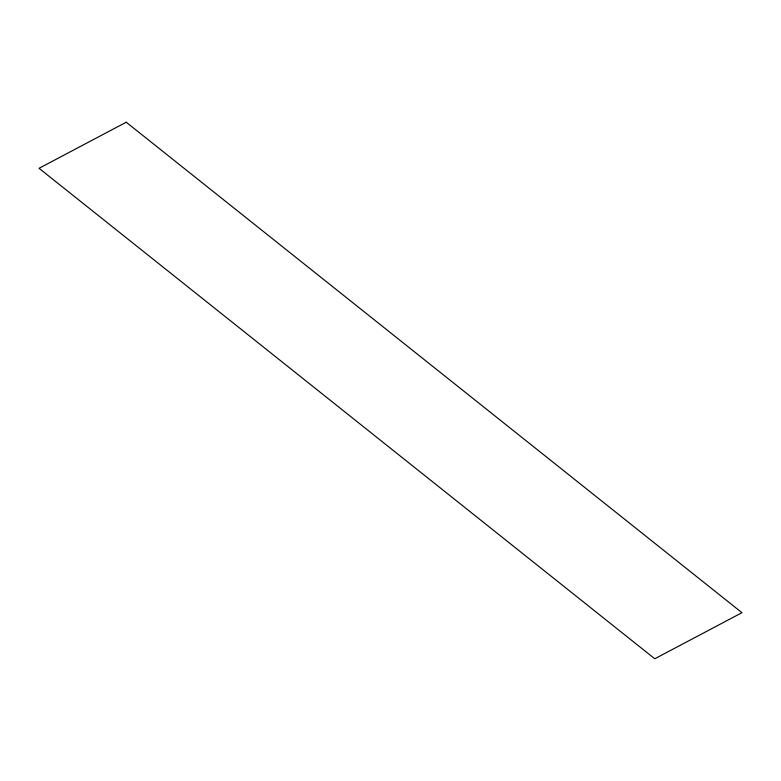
<?xml version="1.0" encoding="UTF-8"?>
<svg xmlns="http://www.w3.org/2000/svg" width="781" height="781" viewBox="0 0 781 781"><rect width="100%" height="100%" fill="white"/><g stroke="black" fill="none" stroke-linecap="round" stroke-linejoin="round"><path stroke-width="1.17" d="M126.229 122.227L39.05 168.305L654.771 658.773L741.95 612.694L126.229 122.227"/></g></svg>
